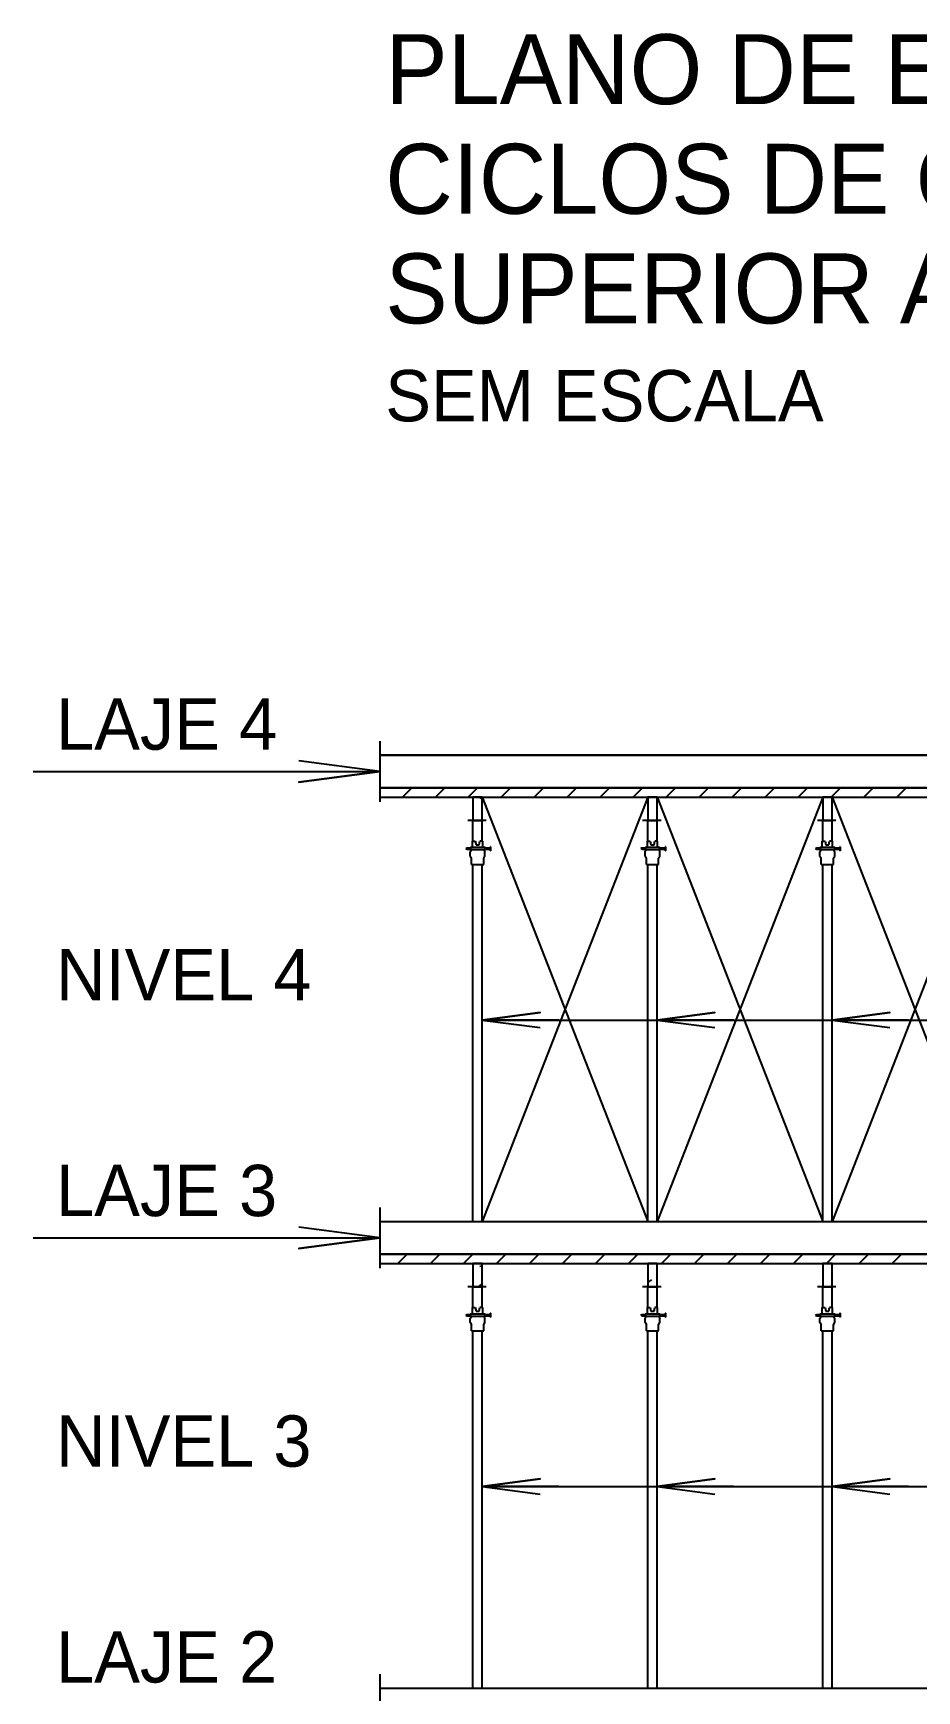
# Model space of a CAD drawing. Header units: metres. Extents: x 0 to 7795, y 0 to 4205.
# Drawn here: x 5046.6 to 5236.1, y 931.9 to 1287.3 of the extents above; entities that cross this region are included whole.
import ezdxf

# ---------------------------------------------------------------- set-up
doc = ezdxf.new("R2010")
doc.units = ezdxf.units.M
for name, color, linetype in [('MTH-14', 2, 'Continuous'), ('MTH-230', 1, 'Continuous'), ('MTH-26', 1, 'Continuous'), ('MTH-COTAS7', 31, 'Continuous'), ('MTH-EIXO-217', 8, 'Continuous'), ('MTH-HACHURA-PILAR', 1, 'Continuous'), ('MTH-LAJE-PRÉ', 16, 'Continuous'), ('MTH-LINHA-CORTE', 5, 'Continuous'), ('MTH-LINHAS-GERAIS', 7, 'Continuous'), ('MTH-SOMBRA21', 150, 'Continuous'), ('MTH-TXT-NEGRITO', 5, 'Continuous'), ('MTH-TXT-NOTAS', 3, 'Continuous')]:
    doc.layers.add(name, color=color, linetype=linetype)

msp = doc.modelspace()

# ---------------------------------------------------------------- linework, layer by layer
at = {"layer": 'MTH-14', "linetype": 'Continuous'}
for p, q in [((5142.891873, 1123.529939), (5178.391872, 1032.529939)), ((5178.391872, 1123.529939), (5142.891873, 1032.529939)), ((5180.391872, 1123.529939), (5215.891872, 1032.529939)), ((5215.891872, 1123.529939), (5180.391872, 1032.529939)), ((5253.391867, 1123.529939), (5217.891868, 1032.529939)), ((5217.891868, 1123.529939), (5253.391867, 1032.529939)), ((5140.891873, 1114.097688), (5140.891873, 1118.529939)), ((5142.891873, 1114.097688), (5142.891873, 1118.529939)), ((5178.391872, 1114.097688), (5178.391872, 1118.529939)), ((5180.391872, 1114.097688), (5180.391872, 1118.529939)), ((5215.891865, 1114.097688), (5215.891865, 1118.529939)), ((5217.891865, 1114.097688), (5217.891865, 1118.529939)), ((5140.891873, 1032.529939), (5140.891865, 1109.08658)), ((5142.891873, 1032.529939), (5142.891865, 1109.08658)), ((5178.391872, 1032.529939), (5178.391865, 1109.08658)), ((5180.391872, 1032.529939), (5180.391865, 1109.08658)), ((5215.891865, 1032.529939), (5215.891865, 1109.08658)), ((5217.891865, 1032.529939), (5217.891865, 1109.08658)), ((5140.891873, 1014.097688), (5140.891873, 1018.529939)), ((5142.891873, 1014.097688), (5142.891873, 1018.529939)), ((5178.391872, 1014.097688), (5178.391872, 1018.529939)), ((5180.391872, 1014.097688), (5180.391872, 1018.529939)), ((5215.891865, 1014.097688), (5215.891865, 1018.529939)), ((5217.891865, 1014.097688), (5217.891865, 1018.529939)), ((5140.891873, 932.529939), (5140.891865, 1009.08658)), ((5142.891873, 932.529939), (5142.891865, 1009.08658)), ((5178.391872, 932.529939), (5178.391865, 1009.08658)), ((5180.391872, 932.529939), (5180.391865, 1009.08658)), ((5215.891865, 932.529939), (5215.891865, 1009.08658)), ((5217.891865, 932.529939), (5217.891865, 1009.08658))]:
    msp.add_line(p, q, dxfattribs=at)
at = {"layer": 'MTH-230', "linetype": 'Continuous'}
for p, q in [((5139.385456, 1112.496858), (5139.627064, 1112.636384)), ((5139.385456, 1112.496858), (5139.627056, 1112.357331)), ((5139.627064, 1112.636384), (5140.43549, 1112.636384)), ((5140.798924, 1112.785432), (5140.798924, 1114.097688)), ((5140.798924, 1114.097688), (5141.400685, 1114.097688)), ((5141.400685, 1114.097688), (5141.547032, 1113.289338)), ((5141.547032, 1113.289338), (5142.236714, 1113.289338)), ((5142.236714, 1113.289338), (5142.383061, 1114.097688)), ((5142.984822, 1114.097688), (5142.383061, 1114.097688)), ((5142.984822, 1112.785432), (5142.984822, 1114.097688)), ((5143.404087, 1112.636384), (5144.589695, 1112.636384)), ((5144.589695, 1112.879426), (5144.589695, 1112.047273)), ((5144.647549, 1112.879426), (5144.589695, 1112.879426)), ((5144.647549, 1112.879426), (5144.647549, 1112.047273)), ((5176.885456, 1112.496858), (5177.127064, 1112.636384)), ((5176.885456, 1112.496858), (5177.127056, 1112.357331)), ((5177.127064, 1112.636384), (5177.93549, 1112.636384)), ((5178.298923, 1112.785432), (5178.298923, 1114.097688)), ((5178.298923, 1114.097688), (5178.900684, 1114.097688)), ((5178.900684, 1114.097688), (5179.047031, 1113.289338)), ((5179.047031, 1113.289338), (5179.736713, 1113.289338)), ((5179.736713, 1113.289338), (5179.88306, 1114.097688)), ((5180.484821, 1114.097688), (5179.88306, 1114.097688)), ((5180.484821, 1112.785432), (5180.484821, 1114.097688)), ((5180.904087, 1112.636384), (5182.089695, 1112.636384)), ((5182.089695, 1112.879426), (5182.089695, 1112.047273)), ((5182.147549, 1112.879426), (5182.089695, 1112.879426)), ((5182.147549, 1112.879426), (5182.147549, 1112.047273)), ((5214.385441, 1112.496858), (5214.627049, 1112.636384)), ((5214.385441, 1112.496858), (5214.627049, 1112.357331)), ((5214.627049, 1112.636384), (5215.43549, 1112.636384)), ((5215.798909, 1112.785432), (5215.798909, 1114.097688)), ((5215.798909, 1114.097688), (5216.400685, 1114.097688)), ((5216.400685, 1114.097688), (5216.547032, 1113.289338)), ((5216.547032, 1113.289338), (5217.236699, 1113.289338)), ((5217.236699, 1113.289338), (5217.383046, 1114.097688)), ((5217.984822, 1114.097688), (5217.383046, 1114.097688)), ((5217.984822, 1112.785432), (5217.984822, 1114.097688)), ((5218.404072, 1112.636384), (5219.58968, 1112.636384)), ((5219.58968, 1112.879426), (5219.58968, 1112.047273)), ((5219.647541, 1112.879426), (5219.58968, 1112.879426)), ((5219.647541, 1112.879426), (5219.647541, 1112.047273)), ((5139.627056, 1112.357331), (5140.43549, 1112.357331)), ((5140.310826, 1111.783479), (5140.565739, 1112.208284)), ((5140.310826, 1110.871736), (5140.310826, 1111.783479)), ((5140.310826, 1110.871736), (5140.584332, 1110.415925)), ((5140.584332, 1109.08658), (5140.584332, 1110.415925)), ((5140.584332, 1109.08658), (5143.199406, 1109.08658)), ((5143.199406, 1110.415925), (5143.47292, 1110.871736)), ((5143.199406, 1109.08658), (5143.199406, 1110.415925)), ((5143.218007, 1112.208284), (5143.47292, 1111.783479)), ((5143.40408, 1112.357331), (5144.589695, 1112.357331)), ((5143.47292, 1110.871736), (5143.47292, 1111.783479)), ((5144.647549, 1112.047273), (5144.589695, 1112.047273)), ((5177.127056, 1112.357331), (5177.93549, 1112.357331)), ((5177.810825, 1111.783479), (5178.065739, 1112.208284)), ((5177.810825, 1110.871736), (5177.810825, 1111.783479)), ((5177.810825, 1110.871736), (5178.084332, 1110.415925)), ((5178.084332, 1109.08658), (5178.084332, 1110.415925)), ((5178.084332, 1109.08658), (5180.699406, 1109.08658)), ((5180.699406, 1110.415925), (5180.972919, 1110.871736)), ((5180.699406, 1109.08658), (5180.699406, 1110.415925)), ((5180.718006, 1112.208284), (5180.972919, 1111.783479)), ((5180.904079, 1112.357331), (5182.089695, 1112.357331)), ((5180.972919, 1110.871736), (5180.972919, 1111.783479)), ((5182.147549, 1112.047273), (5182.089695, 1112.047273)), ((5214.627049, 1112.357331), (5215.43549, 1112.357331)), ((5215.31081, 1111.783479), (5215.565739, 1112.208284)), ((5215.31081, 1110.871736), (5215.31081, 1111.783479)), ((5215.31081, 1110.871736), (5215.584324, 1110.415925)), ((5215.584324, 1109.08658), (5215.584324, 1110.415925)), ((5215.584324, 1109.08658), (5218.199406, 1109.08658)), ((5218.199406, 1110.415925), (5218.47292, 1110.871736)), ((5218.199406, 1109.08658), (5218.199406, 1110.415925)), ((5218.217991, 1112.208284), (5218.47292, 1111.783479)), ((5218.404072, 1112.357331), (5219.58968, 1112.357331)), ((5218.47292, 1110.871736), (5218.47292, 1111.783479)), ((5219.647541, 1112.047273), (5219.58968, 1112.047273)), ((5140.798924, 1012.785432), (5140.798924, 1014.097688)), ((5140.798924, 1014.097688), (5141.400685, 1014.097688)), ((5141.400685, 1014.097688), (5141.547032, 1013.289338)), ((5141.547032, 1013.289338), (5142.236714, 1013.289338)), ((5142.236714, 1013.289338), (5142.383061, 1014.097688)), ((5142.984822, 1014.097688), (5142.383061, 1014.097688)), ((5142.984822, 1012.785432), (5142.984822, 1014.097688)), ((5178.298923, 1012.785432), (5178.298923, 1014.097688)), ((5178.298923, 1014.097688), (5178.900684, 1014.097688)), ((5178.900684, 1014.097688), (5179.047031, 1013.289338)), ((5179.047031, 1013.289338), (5179.736713, 1013.289338)), ((5179.736713, 1013.289338), (5179.88306, 1014.097688)), ((5180.484821, 1014.097688), (5179.88306, 1014.097688)), ((5180.484821, 1012.785432), (5180.484821, 1014.097688)), ((5215.798909, 1012.785432), (5215.798909, 1014.097688)), ((5215.798909, 1014.097688), (5216.400685, 1014.097688)), ((5216.400685, 1014.097688), (5216.547032, 1013.289338)), ((5216.547032, 1013.289338), (5217.236699, 1013.289338)), ((5217.236699, 1013.289338), (5217.383046, 1014.097688)), ((5217.984822, 1014.097688), (5217.383046, 1014.097688)), ((5217.984822, 1012.785432), (5217.984822, 1014.097688)), ((5139.385456, 1012.496858), (5139.627064, 1012.636384)), ((5139.385456, 1012.496858), (5139.627056, 1012.357331)), ((5139.627056, 1012.357331), (5140.43549, 1012.357331)), ((5139.627064, 1012.636384), (5140.43549, 1012.636384)), ((5140.310826, 1011.783479), (5140.565739, 1012.208284)), ((5140.310826, 1010.871736), (5140.310826, 1011.783479)), ((5140.310826, 1010.871736), (5140.584332, 1010.415925)), ((5140.584332, 1009.08658), (5140.584332, 1010.415925)), ((5143.199406, 1010.415925), (5143.47292, 1010.871736)), ((5143.199406, 1009.08658), (5143.199406, 1010.415925)), ((5143.218007, 1012.208284), (5143.47292, 1011.783479)), ((5143.40408, 1012.357331), (5144.589695, 1012.357331)), ((5143.404087, 1012.636384), (5144.589695, 1012.636384)), ((5143.47292, 1010.871736), (5143.47292, 1011.783479)), ((5144.589695, 1012.879426), (5144.589695, 1012.047273)), ((5144.647549, 1012.879426), (5144.589695, 1012.879426)), ((5144.647549, 1012.047273), (5144.589695, 1012.047273)), ((5144.647549, 1012.879426), (5144.647549, 1012.047273)), ((5176.885456, 1012.496858), (5177.127064, 1012.636384)), ((5176.885456, 1012.496858), (5177.127056, 1012.357331)), ((5177.127056, 1012.357331), (5177.93549, 1012.357331)), ((5177.127064, 1012.636384), (5177.93549, 1012.636384)), ((5177.810825, 1011.783479), (5178.065739, 1012.208284)), ((5177.810825, 1010.871736), (5177.810825, 1011.783479)), ((5177.810825, 1010.871736), (5178.084332, 1010.415925)), ((5178.084332, 1009.08658), (5178.084332, 1010.415925)), ((5180.699406, 1010.415925), (5180.972919, 1010.871736)), ((5180.699406, 1009.08658), (5180.699406, 1010.415925)), ((5180.718006, 1012.208284), (5180.972919, 1011.783479)), ((5180.904079, 1012.357331), (5182.089695, 1012.357331)), ((5180.904087, 1012.636384), (5182.089695, 1012.636384)), ((5180.972919, 1010.871736), (5180.972919, 1011.783479)), ((5182.089695, 1012.879426), (5182.089695, 1012.047273)), ((5182.147549, 1012.879426), (5182.089695, 1012.879426)), ((5182.147549, 1012.047273), (5182.089695, 1012.047273)), ((5182.147549, 1012.879426), (5182.147549, 1012.047273)), ((5214.385441, 1012.496858), (5214.627049, 1012.636384)), ((5214.385441, 1012.496858), (5214.627049, 1012.357331)), ((5214.627049, 1012.636384), (5215.43549, 1012.636384)), ((5214.627049, 1012.357331), (5215.43549, 1012.357331)), ((5215.31081, 1011.783479), (5215.565739, 1012.208284)), ((5215.31081, 1010.871736), (5215.31081, 1011.783479)), ((5215.31081, 1010.871736), (5215.584324, 1010.415925)), ((5215.584324, 1009.08658), (5215.584324, 1010.415925)), ((5218.199406, 1010.415925), (5218.47292, 1010.871736)), ((5218.199406, 1009.08658), (5218.199406, 1010.415925)), ((5218.217991, 1012.208284), (5218.47292, 1011.783479)), ((5218.404072, 1012.636384), (5219.58968, 1012.636384)), ((5218.404072, 1012.357331), (5219.58968, 1012.357331)), ((5218.47292, 1010.871736), (5218.47292, 1011.783479)), ((5219.58968, 1012.879426), (5219.58968, 1012.047273)), ((5219.647541, 1012.879426), (5219.58968, 1012.879426)), ((5219.647541, 1012.047273), (5219.58968, 1012.047273)), ((5219.647541, 1012.879426), (5219.647541, 1012.047273)), ((5140.584332, 1009.08658), (5143.199406, 1009.08658)), ((5178.084332, 1009.08658), (5180.699406, 1009.08658)), ((5215.584324, 1009.08658), (5218.199406, 1009.08658))]:
    msp.add_line(p, q, dxfattribs=at)
for points in [[(5143.404087, 1112.208284), (5140.43549, 1112.208284), (5140.43549, 1112.785432), (5143.404087, 1112.785432), (5143.404087, 1112.208284)], [(5180.904087, 1112.208284), (5177.93549, 1112.208284), (5177.93549, 1112.785432), (5180.904087, 1112.785432), (5180.904087, 1112.208284)], [(5218.404072, 1112.208284), (5215.43549, 1112.208284), (5215.43549, 1112.785432), (5218.404072, 1112.785432), (5218.404072, 1112.208284)], [(5143.404087, 1012.208284), (5140.43549, 1012.208284), (5140.43549, 1012.785432), (5143.404087, 1012.785432), (5143.404087, 1012.208284)], [(5180.904087, 1012.208284), (5177.93549, 1012.208284), (5177.93549, 1012.785432), (5180.904087, 1012.785432), (5180.904087, 1012.208284)], [(5218.404072, 1012.208284), (5215.43549, 1012.208284), (5215.43549, 1012.785432), (5218.404072, 1012.785432), (5218.404072, 1012.208284)]]:
    msp.add_lwpolyline(points, dxfattribs=at)
at = {"layer": 'MTH-26', "linetype": 'Continuous'}
for points in [[(5142.891873, 1123.529939), (5140.891873, 1123.529939), (5140.891873, 1118.529939), (5142.891873, 1118.529939), (5142.891873, 1123.529939)], [(5180.391872, 1123.529939), (5178.391872, 1123.529939), (5178.391872, 1118.529939), (5180.391872, 1118.529939), (5180.391872, 1123.529939)], [(5217.891865, 1123.529939), (5215.891865, 1123.529939), (5215.891865, 1118.529939), (5217.891865, 1118.529939), (5217.891865, 1123.529939)], [(5142.891873, 1023.529939), (5140.891873, 1023.529939), (5140.891873, 1018.529939), (5142.891873, 1018.529939), (5142.891873, 1023.529939)], [(5180.391872, 1023.529939), (5178.391872, 1023.529939), (5178.391872, 1018.529939), (5180.391872, 1018.529939), (5180.391872, 1023.529939)], [(5217.891865, 1023.529939), (5215.891865, 1023.529939), (5215.891865, 1018.529939), (5217.891865, 1018.529939), (5217.891865, 1023.529939)]]:
    msp.add_lwpolyline(points, dxfattribs=at)
at = {"layer": 'MTH-COTAS7', "linetype": 'Continuous'}
for p, q in [((5142.891865, 1075.743886), (5779.576451, 1075.743886)), ((5142.891865, 975.743886), (5779.576451, 975.743886))]:
    msp.add_line(p, q, dxfattribs=at)
for points in [[(5046.573266, 1129.029939), (5120.891865, 1129.029939), (5103.54158, 1126.745731), (5120.891865, 1129.029939), (5103.54158, 1131.314147)], [(5159.284474, 1075.743886), (5142.891865, 1075.743886), (5155.284932, 1077.375477), (5142.891865, 1075.743886), (5155.284932, 1074.112294)], [(5196.784474, 1075.743886), (5180.391865, 1075.743886), (5192.784932, 1077.375477), (5180.391865, 1075.743886), (5192.784932, 1074.112294)], [(5234.284474, 1075.743886), (5217.891865, 1075.743886), (5230.284932, 1077.375477), (5217.891865, 1075.743886), (5230.284932, 1074.112294)], [(5046.573266, 1029.029939), (5120.891865, 1029.029939), (5103.54158, 1026.745731), (5120.891865, 1029.029939), (5103.54158, 1031.314147)], [(5159.284474, 975.743886), (5142.891865, 975.743886), (5155.284932, 977.375477), (5142.891865, 975.743886), (5155.284932, 974.112294)], [(5196.784474, 975.743886), (5180.391865, 975.743886), (5192.784932, 977.375477), (5180.391865, 975.743886), (5192.784932, 974.112294)], [(5234.284474, 975.743886), (5217.891865, 975.743886), (5230.284932, 977.375477), (5217.891865, 975.743886), (5230.284932, 974.112294)]]:
    msp.add_lwpolyline(points, dxfattribs=at)
at = {"layer": 'MTH-EIXO-217'}
for p, q in [((5120.891865, 1135.529939), (5120.891865, 1122.529939)), ((5120.891865, 1035.529939), (5120.891865, 1022.529939)), ((5120.891865, 935.529939), (5120.891865, 922.529939))]:
    msp.add_line(p, q, dxfattribs=at)
at = {"layer": 'MTH-HACHURA-PILAR', "linetype": 'Continuous'}
for p, q in [((5142.457293, 1123.272059), (5142.4817, 1123.27747)), ((5140.891873, 1122.925013), (5140.891873, 1122.925013)), ((5140.891873, 1122.925013), (5140.891873, 1122.925013)), ((5140.891873, 1120.368506), (5140.891873, 1120.368506)), ((5140.891873, 1120.368506), (5140.891873, 1120.368506)), ((5178.391872, 1122.205832), (5178.391872, 1122.205832)), ((5178.391872, 1122.005791), (5178.391872, 1122.005791)), ((5178.391872, 1122.005791), (5178.391872, 1122.005791)), ((5178.391872, 1122.005791), (5178.391872, 1122.005791)), ((5178.391872, 1121.165655), (5178.391872, 1121.165655)), ((5140.891873, 1118.625798), (5140.891873, 1118.625798)), ((5140.891873, 1118.625798), (5140.891873, 1118.625798)), ((5141.068598, 1118.856111), (5141.083818, 1118.875945)), ((5215.891865, 1118.979457), (5215.891865, 1118.979457)), ((5215.891865, 1118.979457), (5215.891865, 1118.979457)), ((5140.891873, 1022.655265), (5140.891873, 1022.655265)), ((5140.891873, 1020.061743), (5140.891873, 1020.061743)), ((5140.891873, 1020.061743), (5140.891873, 1020.061743)), ((5142.363447, 1022.94131), (5142.891873, 1023.044026)), ((5178.391872, 1021.517742), (5178.391872, 1021.517742)), ((5178.391872, 1021.517742), (5178.391872, 1021.517742)), ((5178.391872, 1021.010793), (5178.391872, 1021.010793)), ((5178.391872, 1021.010793), (5178.391872, 1021.010793)), ((5178.391872, 1019.446861), (5179.22654, 1020.057392)), ((5215.891865, 1022.973739), (5215.891865, 1022.973739)), ((5215.891865, 1022.973739), (5215.891865, 1022.973739)), ((5142.095658, 1018.529939), (5142.095658, 1018.529939)), ((5142.307957, 1018.708079), (5142.891873, 1019.198042)), ((5179.68349, 1018.529939), (5179.68349, 1018.529939))]:
    msp.add_line(p, q, dxfattribs=at)
at = {"layer": 'MTH-LAJE-PRÉ', "linetype": 'Continuous'}
for p, q in [((5125.75432, 1123.529939), (5127.75432, 1125.529939)), ((5132.825388, 1123.529939), (5134.825388, 1125.529939)), ((5139.896456, 1123.529939), (5141.896456, 1125.529939)), ((5146.967524, 1123.529939), (5148.967524, 1125.529939)), ((5154.038592, 1123.529939), (5156.038592, 1125.529939)), ((5161.109659, 1123.529939), (5163.109659, 1125.529939)), ((5168.180727, 1123.529939), (5170.180727, 1125.529939)), ((5175.251795, 1123.529939), (5177.251795, 1125.529939)), ((5182.322863, 1123.529939), (5184.322863, 1125.529939)), ((5189.393931, 1123.529939), (5191.393931, 1125.529939)), ((5196.464999, 1123.529939), (5198.464999, 1125.529939)), ((5203.536066, 1123.529939), (5205.536066, 1125.529939)), ((5210.607134, 1123.529939), (5212.607134, 1125.529939)), ((5217.678202, 1123.529939), (5219.678202, 1125.529939)), ((5224.74927, 1123.529939), (5226.74927, 1125.529939)), ((5231.820338, 1123.529939), (5233.820338, 1125.529939)), ((5124.74927, 1023.529939), (5126.74927, 1025.529939)), ((5131.820338, 1023.529939), (5133.820338, 1025.529939)), ((5138.891405, 1023.529939), (5140.891405, 1025.529939)), ((5145.962473, 1023.529939), (5147.962473, 1025.529939)), ((5153.033541, 1023.529939), (5155.033541, 1025.529939)), ((5160.104609, 1023.529939), (5162.104609, 1025.529939)), ((5167.175677, 1023.529939), (5169.175677, 1025.529939)), ((5174.246744, 1023.529939), (5176.246744, 1025.529939)), ((5181.317812, 1023.529939), (5183.317812, 1025.529939)), ((5188.38888, 1023.529939), (5190.38888, 1025.529939)), ((5195.459948, 1023.529939), (5197.459948, 1025.529939)), ((5202.531016, 1023.529939), (5204.531016, 1025.529939)), ((5209.602084, 1023.529939), (5211.602084, 1025.529939)), ((5216.673151, 1023.529939), (5218.673151, 1025.529939)), ((5223.744219, 1023.529939), (5225.744219, 1025.529939)), ((5230.815287, 1023.529939), (5232.815287, 1025.529939))]:
    msp.add_line(p, q, dxfattribs=at)
for points in [[(5610.891819, 1125.529939), (5120.891865, 1125.529939), (5120.891865, 1123.529939), (5610.891819, 1123.529939), (5610.891819, 1125.529939)], [(5610.891819, 1025.529939), (5120.891865, 1025.529939), (5120.891865, 1023.529939), (5610.891819, 1023.529939), (5610.891819, 1025.529939)]]:
    msp.add_lwpolyline(points, dxfattribs=at)
at = {"layer": 'MTH-LINHA-CORTE', "linetype": 'Continuous'}
for p, q in [((5143.739834, 1118.529939), (5139.772999, 1118.529939)), ((5181.239834, 1118.529939), (5177.272999, 1118.529939)), ((5218.739827, 1118.529939), (5214.772999, 1118.529939)), ((5143.739834, 1018.529939), (5139.772999, 1018.529939)), ((5181.239834, 1018.529939), (5177.272999, 1018.529939)), ((5218.739827, 1018.529939), (5214.772999, 1018.529939))]:
    msp.add_line(p, q, dxfattribs=at)
at = {"layer": 'MTH-LINHAS-GERAIS', "linetype": 'Continuous'}
for p, q in [((5120.891865, 1132.529939), (5610.891819, 1132.529939)), ((5120.891865, 1125.529939), (5610.891819, 1125.529939)), ((5120.891865, 1032.529939), (5610.891819, 1032.529939)), ((5120.891865, 1025.529939), (5610.891819, 1025.529939)), ((5120.891865, 932.529939), (5610.891819, 932.529939))]:
    msp.add_line(p, q, dxfattribs=at)
at = {"layer": 'MTH-SOMBRA21', "linetype": 'Continuous'}
msp.add_lwpolyline([(5610.891819, 1132.529939), (5120.891865, 1132.529939), (5120.891865, 1125.529939), (5610.891819, 1125.529939), (5610.891819, 1132.529939)], dxfattribs=at)

# ---------------------------------------------------------------- texts
at = {"layer": 'MTH-TXT-NEGRITO', "linetype": 'Continuous'}
for s, p in [('PLANO DE ESCORAMENTO DAS LAJES', (5122.087391, 1272.10138)), ('CICLOS DE CONCRETAGEM IGUAIS OU', (5122.087391, 1248.60138)), ('SUPERIOR A UMA SEMANA', (5122.087391, 1225.10138))]:
    msp.add_text(s, height=15, dxfattribs=at).set_placement(p)
at = {"layer": 'MTH-TXT-NOTAS', "linetype": 'Continuous'}
for s, p in [('SEM ESCALA', (5122.087391, 1204.10138)), ('LAJE 4', (5051.486445, 1133.699276)), ('NIVEL 4', (5051.486445, 1079.980739)), ('LAJE 3', (5051.486445, 1033.699276)), ('NIVEL 3', (5051.486445, 979.980739)), ('LAJE 2', (5051.486445, 933.699276))]:
    msp.add_text(s, height=11, dxfattribs=at).set_placement(p)

doc.saveas('drawing.dxf')
